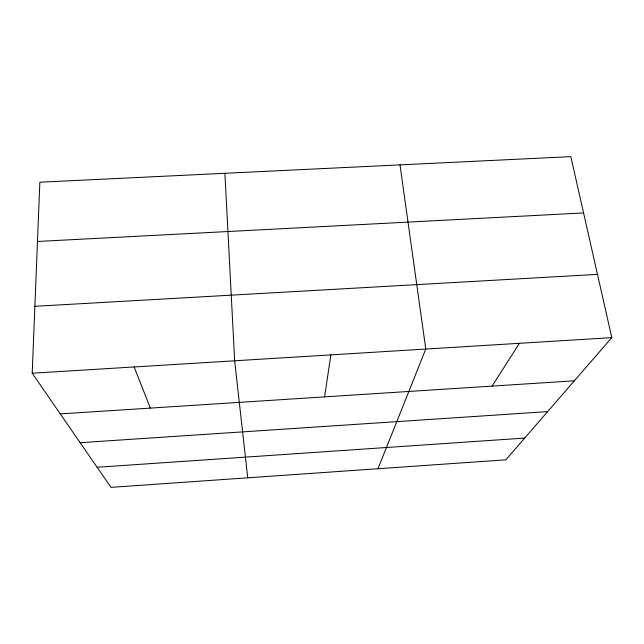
<?xml version="1.0" encoding="UTF-8"?>
<svg xmlns="http://www.w3.org/2000/svg" width="644" height="644" viewBox="0 0 644 644"><rect width="100%" height="100%" fill="white"/><g stroke="black" fill="none" stroke-linecap="round" stroke-linejoin="round"><path stroke-width="0.97" d="M32.2 373.222L39.856 182.204L570.834 156.645L611.8 337.633L505.838 459.816L110.985 487.355L32.2 373.222L611.8 337.633M324.576 396.881L330.863 354.884M377.972 468.735L425.773 349.056L400.005 164.864M492.088 386.102L519.41 343.308M97.115 467.262L524.691 438.073M80.146 442.686L547.641 411.613M60.27 413.899L574.359 380.805M34.881 306.303L597.479 274.376M37.481 241.476L583.577 212.939M134.145 366.967L150.35 408.095M247.731 477.816L234.658 360.793L224.901 173.292"/></g></svg>
